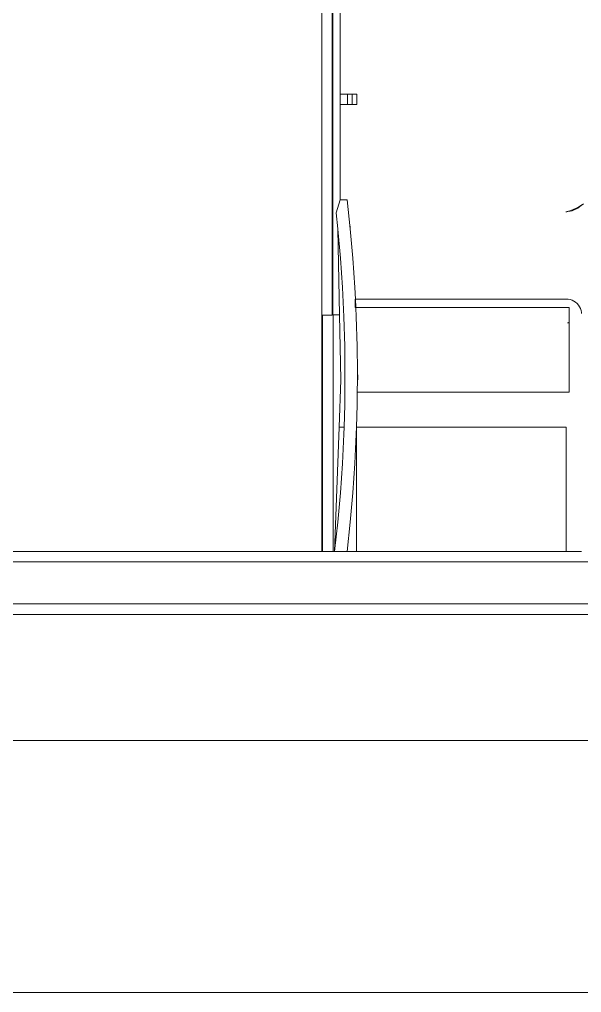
# Model space of a CAD drawing. Header units: metres. Extents: x 12.2 to 77.2, y 18.8 to 35.5.
# Drawn here: x 56.056 to 57.415, y 19.69 to 22.043 of the extents above; entities that cross this region are included whole.
import ezdxf

# ---------------------------------------------------------------- set-up
doc = ezdxf.new("R2010")
doc.units = ezdxf.units.M
doc.layers.add('0inne_gulv', color=7, linetype='Continuous', lineweight=13)

# ---------------------------------------------------------------- blocks, each defined once
blk = doc.blocks.new('One bedroom house ls')
for p, q in [((3.312, -2.6516), (3.312, -1.2165)), ((3.3374, -1.2165), (3.3374, -2.6514)), ((3.3387, -1.2165), (3.3387, -2.6514)), ((3.3565, -1.2163), (3.3565, -2.1172)), ((3.3565, -2.1172), (3.3744, -2.1172)), ((3.3565, -2.1172), (3.3565, -2.1426)), ((3.3856, -2.1172), (3.3744, -2.1172)), ((3.3744, -2.1172), (3.3744, -2.1426)), ((3.3856, -2.1172), (3.3856, -2.1426)), ((3.3856, -2.1172), (3.3967, -2.1172)), ((3.3967, -2.1172), (3.3967, -2.1426)), ((3.3565, -2.1426), (3.3744, -2.1426)), ((3.3565, -2.1426), (3.3565, -2.3729)), ((3.3744, -2.1426), (3.3856, -2.1426)), ((3.3856, -2.1426), (3.3967, -2.1426)), ((3.3563, -2.3729), (3.3468, -2.4047)), ((3.3565, -2.3729), (3.3563, -2.3729)), ((3.3733, -2.3729), (3.3565, -2.3729)), ((3.381, -2.4434), (3.3733, -2.3729)), ((3.9086, -2.4003), (3.9145, -2.3986)), ((3.9172, -2.3992), (3.9123, -2.4006)), ((3.9201, -2.3966), (3.9145, -2.3986)), ((3.922, -2.3974), (3.9172, -2.3992)), ((3.9255, -2.3943), (3.9201, -2.3966)), ((3.9266, -2.3952), (3.922, -2.3974)), ((3.9255, -2.3943), (3.9308, -2.3916)), ((3.9266, -2.3952), (3.931, -2.3928)), ((3.9308, -2.3916), (3.9359, -2.3884)), ((3.931, -2.3928), (3.9351, -2.39)), ((3.9389, -2.3869), (3.9351, -2.39)), ((3.9359, -2.3884), (3.9409, -2.3849)), ((3.9445, -2.3824), (3.9389, -2.3869)), ((3.351, -2.4434), (3.3468, -2.4047)), ((3.9025, -2.4017), (3.9056, -2.4009)), ((3.9025, -2.4017), (3.9048, -2.4017)), ((3.9073, -2.4015), (3.9048, -2.4017)), ((3.9086, -2.4003), (3.9056, -2.4009)), ((3.9073, -2.4015), (3.9123, -2.4006)), ((3.351, -2.4436), (3.351, -2.4434)), ((3.3572, -2.5142), (3.351, -2.4436)), ((3.3551, -2.6514), (3.351, -2.4436)), ((3.3802, -2.4367), (3.3805, -2.4366)), ((3.3805, -2.4366), (3.3807, -2.4411)), ((3.3872, -2.5142), (3.381, -2.4434)), ((3.3621, -2.585), (3.3572, -2.5142)), ((3.3921, -2.585), (3.3872, -2.5142)), ((3.3655, -2.6559), (3.3621, -2.585)), ((3.3934, -2.6129), (3.3921, -2.585)), ((3.393, -2.6129), (3.393, -2.6329)), ((3.3934, -2.6129), (3.393, -2.6129)), ((3.3944, -2.6329), (3.393, -2.6329)), ((3.9029, -2.6129), (3.3934, -2.6129)), ((3.3944, -2.6329), (3.3934, -2.6129)), ((3.3955, -2.6559), (3.3944, -2.6329)), ((3.9103, -2.6329), (3.3944, -2.6329)), ((3.9078, -2.6132), (3.9029, -2.6129)), ((3.9126, -2.6141), (3.9078, -2.6132)), ((3.9103, -2.6329), (3.9103, -2.6684)), ((3.9172, -2.6157), (3.9126, -2.6141)), ((3.9216, -2.6179), (3.9172, -2.6157)), ((3.9257, -2.6206), (3.9216, -2.6179)), ((3.9294, -2.6238), (3.9257, -2.6206)), ((3.9326, -2.6275), (3.9294, -2.6238)), ((3.9353, -2.6316), (3.9326, -2.6275)), ((3.9375, -2.6359), (3.9353, -2.6316)), ((3.312, -3.2229), (3.312, -2.6516)), ((3.312, -2.6516), (3.3141, -2.6516)), ((3.3141, -2.6516), (3.3141, -3.2229)), ((3.3141, -2.6516), (3.3374, -2.6516)), ((3.3374, -2.6514), (3.3387, -2.6514)), ((3.3374, -2.6514), (3.3374, -2.6516)), ((3.3387, -2.6514), (3.3395, -2.6514)), ((3.3395, -2.6514), (3.3395, -3.2229)), ((3.3395, -2.6514), (3.3551, -2.6514)), ((3.3582, -2.8079), (3.3551, -2.6514)), ((3.3676, -2.7269), (3.3655, -2.6559)), ((3.3976, -2.7269), (3.3955, -2.6559)), ((3.9391, -2.6406), (3.9375, -2.6359)), ((3.94, -2.6454), (3.9391, -2.6406)), ((3.9401, -2.6475), (3.94, -2.6454)), ((3.9061, -2.6706), (3.9085, -2.6692)), ((3.9061, -2.6706), (3.9091, -2.6706)), ((3.9103, -2.6684), (3.9085, -2.6692)), ((3.9103, -2.6705), (3.9091, -2.6706)), ((3.9103, -2.6684), (3.9103, -2.6705)), ((3.9103, -2.6705), (3.9103, -2.8379)), ((3.3683, -2.7979), (3.3676, -2.7269)), ((3.3982, -2.7884), (3.3976, -2.7269)), ((3.3676, -2.8689), (3.3683, -2.7979)), ((3.3982, -2.7822), (3.3995, -2.8079)), ((3.3982, -2.7884), (3.3992, -2.8079)), ((3.3983, -2.7979), (3.3982, -2.7884)), ((3.3982, -2.8079), (3.3983, -2.7979)), ((3.3582, -2.8079), (3.3541, -2.9229)), ((3.3979, -2.8379), (3.3982, -2.8079)), ((3.3992, -2.8079), (3.3982, -2.8079)), ((3.3995, -2.8079), (3.3992, -2.8079)), ((3.3976, -2.8689), (3.3979, -2.8379)), ((3.9103, -2.8379), (3.3979, -2.8379)), ((3.366, -2.9229), (3.3676, -2.8689)), ((3.396, -2.9229), (3.3976, -2.8689)), ((3.3541, -2.9229), (3.3433, -3.2229)), ((3.366, -2.9229), (3.3541, -2.9229)), ((3.3621, -3.0107), (3.3655, -2.9398)), ((3.3655, -2.9398), (3.366, -2.9229)), ((3.3921, -3.0107), (3.3955, -2.9398)), ((3.3955, -2.9398), (3.396, -2.9229)), ((3.3961, -3.2229), (3.396, -2.9229)), ((3.396, -2.9229), (3.3961, -2.9229)), ((3.3961, -3.2229), (3.3961, -2.9229)), ((3.3961, -2.9229), (3.9033, -2.9229)), ((3.3961, -2.9229), (3.3961, -3.2229)), ((3.9033, -3.2229), (3.9033, -2.9229)), ((3.3572, -3.0816), (3.3621, -3.0107)), ((3.3872, -3.0816), (3.3921, -3.0107)), ((3.351, -3.1523), (3.3572, -3.0816)), ((3.381, -3.1523), (3.3872, -3.0816)), ((3.3433, -3.2229), (3.351, -3.1523)), ((3.3733, -3.2229), (3.381, -3.1523)), ((3.312, -3.2229), (2.4484, -3.2229)), ((3.3141, -3.2229), (3.312, -3.2229)), ((3.3395, -3.2229), (3.3141, -3.2229)), ((3.3433, -3.2229), (3.3395, -3.2229)), ((3.3733, -3.2229), (3.3433, -3.2229)), ((3.3961, -3.2229), (3.3733, -3.2229)), ((3.3961, -3.2229), (3.3961, -3.2229)), ((3.9033, -3.2229), (3.3961, -3.2229)), ((3.9403, -3.2229), (3.9033, -3.2229)), ((5.1408, -3.2483), (-0.3964, -3.2483)), ((5.1408, -3.3499), (-0.3964, -3.3499)), ((-0.244, -3.3753), (4.9884, -3.3753)), ((-0.244, -3.6801), (4.9884, -3.6801)), ((-11.0007, -4.2897), (5.6706, -4.2897))]:
    blk.add_line(p, q)

msp = doc.modelspace()

# ---------------------------------------------------------------- block references
at = {"layer": '0inne_gulv'}
msp.add_blockref('One bedroom house ls', (53.4749, 23.9794), dxfattribs=at)

doc.saveas('drawing.dxf')
